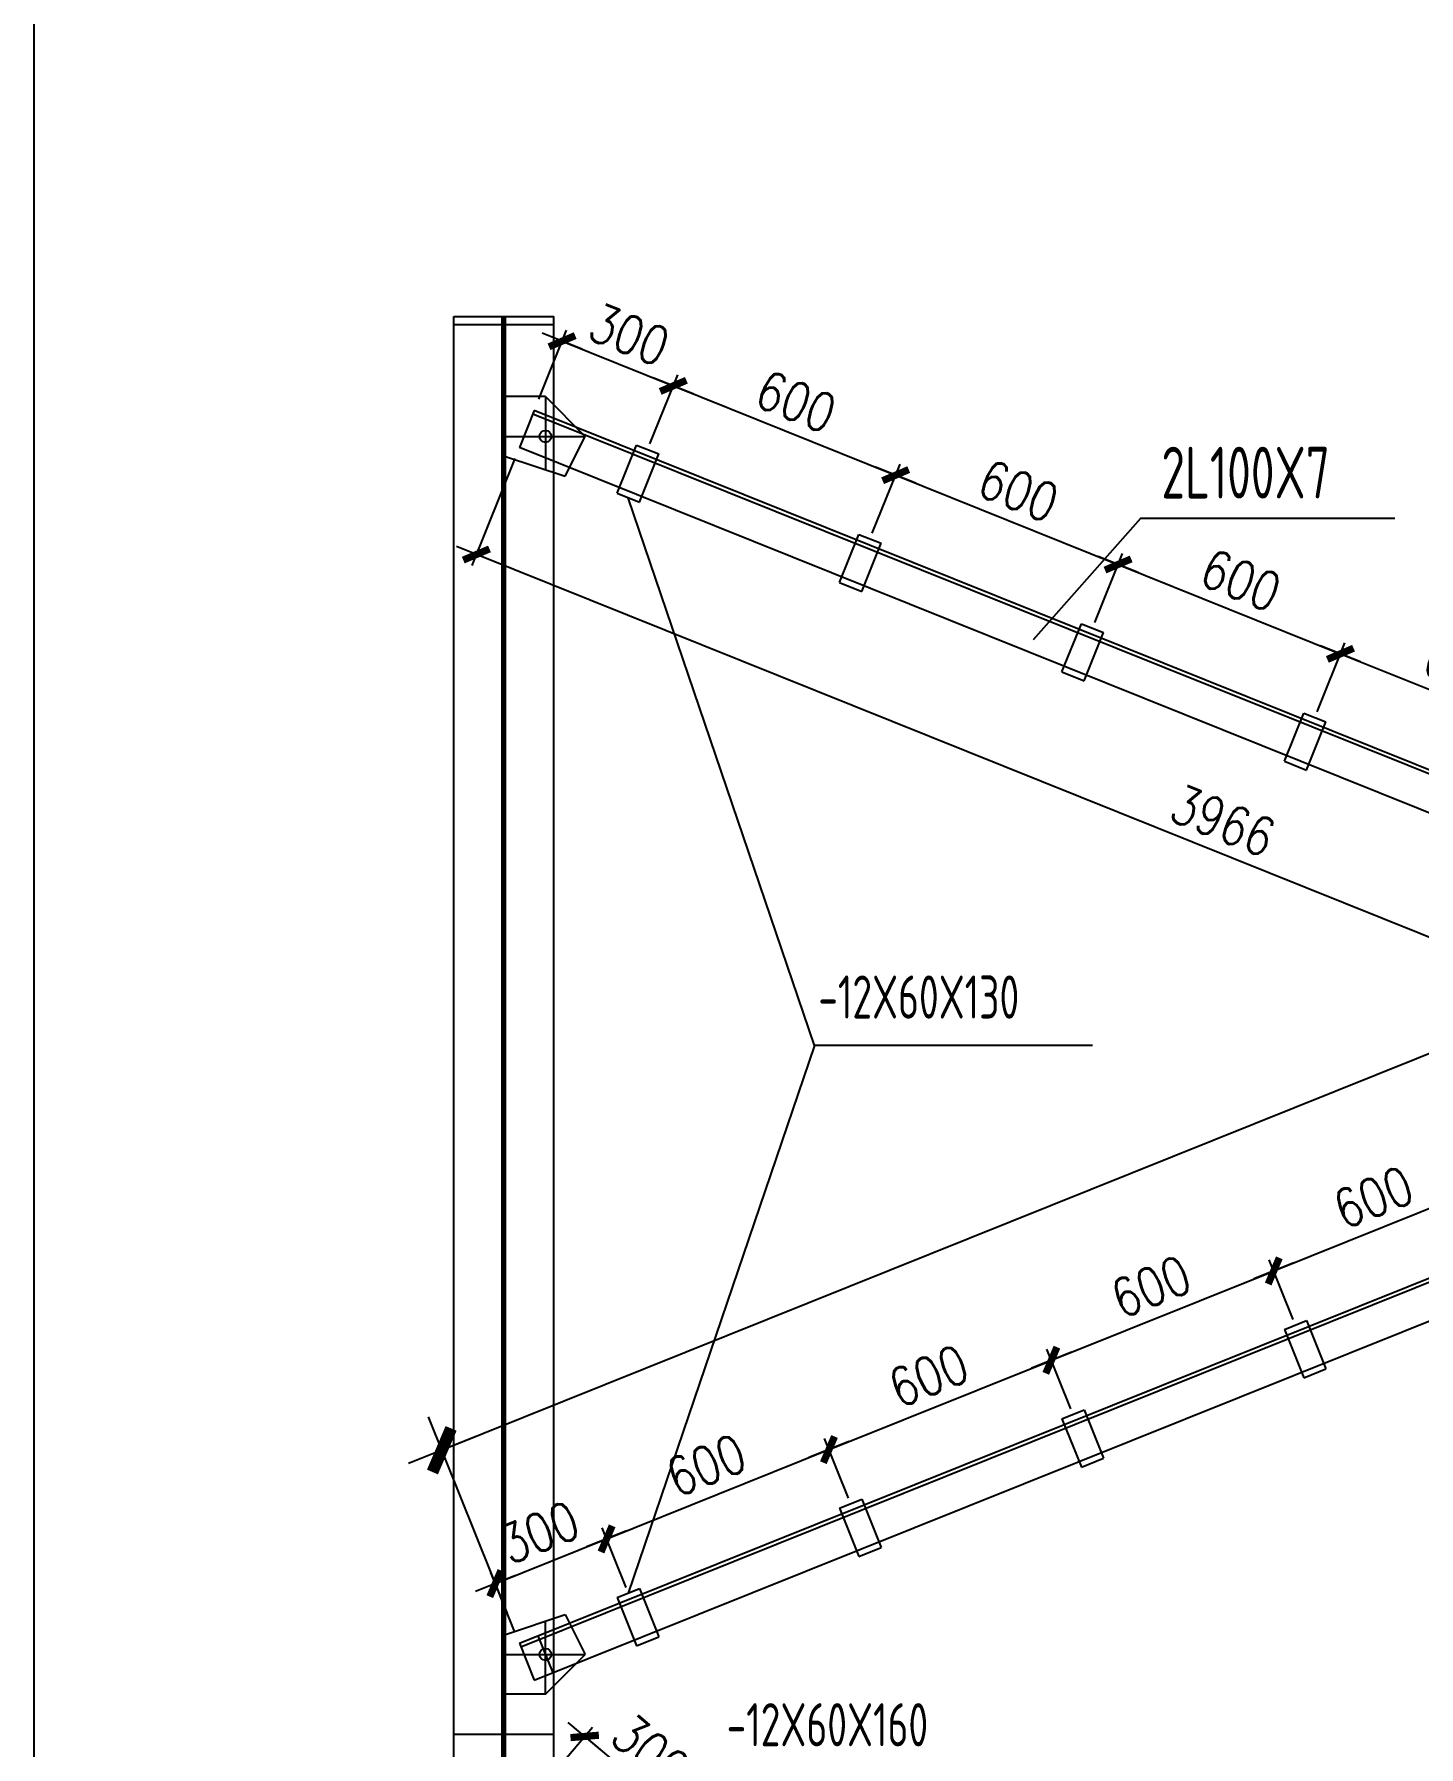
# Model space of a CAD drawing. Header units: millimetres. Extents: x 2451220 to 4527627, y -5186613 to -1639140.
# Drawn here: x 2545884 to 2549350, y -1743254 to -1738966 of the extents above; entities that cross this region are included whole.
import ezdxf
from ezdxf.enums import TextEntityAlignment as Align

# ---------------------------------------------------------------- set-up
doc = ezdxf.new("R2010")
doc.units = ezdxf.units.MM
doc.header["$LTSCALE"] = 1000
doc.header["$PDMODE"] = 34
doc.styles.add('DIM_FONT', font='simplex.shx', dxfattribs={"width": 0.8, "bigfont": 'hztxt.shx'})
doc.styles.get("Standard").update_dxf_attribs({"font": 'txt', "bigfont": 'gbcbig.shx'})
doc.styles.add('TSSD_Label', font='Tssdeng.shx', dxfattribs={"width": 0.7, "bigfont": 'hztxt.shx'})
doc.dimstyles.get("Standard").update_dxf_attribs({"dimscale": 100, "dimtxt": 3.5, "dimasz": 1, "dimexe": 2.5, "dimexo": 3, "dimgap": 1.5, "dimtad": 1, "dimdec": 0, "dimzin": 0, "dimdsep": 46, "dimtxsty": 'Standard', "dimblk": 'ARCHTICK', "dimcen": 0.09, "dimadec": 0, "dimazin": 0, "dimtfac": 1, "dimtdec": 0, "dimtix": 1, "dimtmove": 2, "dimatfit": 3, "dimldrblk": 'ARCHTICK', "dimfxl": 1, "dimtolj": 1, "dimtzin": 0, "dimarcsym": 0})
doc.dimstyles.new('WGH(1)', dxfattribs={"dimscale": 1.2, "dimtxt": 100, "dimasz": 0.5, "dimexe": 75, "dimexo": 75, "dimgap": 75, "dimtad": 1, "dimdec": 0, "dimzin": 0, "dimdsep": 46, "dimtxsty": 'DIM_FONT', "dimblk1": '_DIMX', "dimblk2": '_DIMX', "dimsah": 1, "dimcen": 0.09, "dimclrd": 3, "dimclre": 3, "dimclrt": 7, "dimadec": 0, "dimazin": 0, "dimtfac": 1, "dimtdec": 0, "dimtix": 1, "dimtmove": 2, "dimatfit": 3, "dimldrblk": '_DIMX', "dimfxl": 1, "dimtolj": 1, "dimtzin": 0, "dimarcsym": 0})

# ---------------------------------------------------------------- blocks, each defined once
blk = doc.blocks.new('_DIMX')
blk.add_line((-150, 0), (150, 0))
at = {"const_width": 50}
blk.add_lwpolyline([(-70, -70), (70, 70)], dxfattribs=at)
blk = doc.blocks.new('*D2503')
at = {"color": 3, "lineweight": -2}
for p, q in [((2554338.2, -1742851.2), (2546670.3, -1749315.1)), ((2554740.4, -1743327.8), (2554319.1, -1742828)), ((2547072, -1749792.2), (2546650.7, -1749292.4))]:
    blk.add_line(p, q, dxfattribs=at)
at = {"layer": 'Defpoints', "color": 0}
for p in [(2554759.8, -1743350.7), (2546670, -1749315.4), (2547091.3, -1749815.2)]:
    blk.add_point(p, dxfattribs=at)
at = {"color": 3, "lineweight": -2, "xscale": 0.36, "yscale": 0.36, "zscale": 0.36}
for p, rotation in [((2554338.4, -1742850.9), 40.13064165766563), ((2546670, -1749315.4), 220.1306416576656)]:
    blk.add_blockref('_DIMX', p, dxfattribs=dict(at, rotation=rotation))
at = {"color": 7, "insert": (2551090.2, -1745401.9), "char_height": 96, "attachment_point": 5, "rotation": 40.1306, "style": 'DIM_FONT'}
blk.add_mtext('\\A1;10030', dxfattribs=at)
blk = doc.blocks.new('*D2506')
at = {"color": 3, "lineweight": -2}
for p, q in [((2547184.8, -1743320.1), (2547281.3, -1743205.7)), ((2547262.2, -1743228.9), (2547491, -1743421.8)), ((2547414.2, -1743513.5), (2547510.6, -1743399.1))]:
    blk.add_line(p, q, dxfattribs=at)
at = {"layer": 'Defpoints', "color": 0}
for p in [(2547165.4, -1743343.1), (2547491.3, -1743422), (2547394.8, -1743536.4)]:
    blk.add_point(p, dxfattribs=at)
at = {"color": 3, "lineweight": -2, "xscale": 0.36, "yscale": 0.36, "zscale": 0.36}
for p, rotation in [((2547261.9, -1743228.6), 139.8693583422218), ((2547491.3, -1743422), 319.8693583422218)]:
    blk.add_blockref('_DIMX', p, dxfattribs=dict(at, rotation=rotation))
at = {"color": 7, "insert": (2547426.9, -1743265.7), "char_height": 96, "attachment_point": 5, "rotation": 319.8694, "style": 'DIM_FONT'}
blk.add_mtext('\\A1;300', dxfattribs=at)
blk = doc.blocks.new('*D2513')
at = {"color": 3, "lineweight": -2}
for p, q in [((2547038.6, -1742845.7), (2547316.3, -1742734.1)), ((2547365.6, -1742855.7), (2547305.5, -1742706.1)), ((2547087.2, -1742967.5), (2547027.1, -1742818))]:
    blk.add_line(p, q, dxfattribs=at)
at = {"layer": 'Defpoints', "color": 0}
for p in [(2547316.7, -1742734), (2547376.7, -1742883.5), (2547098.4, -1742995.3)]:
    blk.add_point(p, dxfattribs=at)
at = {"color": 3, "lineweight": -2, "xscale": 0.36, "yscale": 0.36, "zscale": 0.36}
for p, rotation in [((2547316.7, -1742734), 21.88723605515971), ((2547038.3, -1742845.8), 201.8872360551597)]:
    blk.add_blockref('_DIMX', p, dxfattribs=dict(at, rotation=rotation))
at = {"color": 7, "insert": (2547148.4, -1742717.5), "char_height": 96, "attachment_point": 5, "rotation": 21.8872, "style": 'DIM_FONT'}
blk.add_mtext('\\A1;300', dxfattribs=at)
blk = doc.blocks.new('*D767')
at = {"color": 3, "lineweight": -2}
for p, q in [((2547317, -1742733.8), (2547873.1, -1742510.4)), ((2547922.3, -1742632), (2547862.2, -1742482.4)), ((2547365.6, -1742855.7), (2547305.5, -1742706.1))]:
    blk.add_line(p, q, dxfattribs=at)
at = {"layer": 'Defpoints', "color": 0}
for p in [(2547873.4, -1742510.3), (2547933.5, -1742659.8), (2547376.7, -1742883.5)]:
    blk.add_point(p, dxfattribs=at)
at = {"color": 3, "lineweight": -2, "xscale": 0.36, "yscale": 0.36, "zscale": 0.36}
for p, rotation in [((2547873.4, -1742510.3), 21.88723604490874), ((2547316.7, -1742734), 201.8872360449088)]:
    blk.add_blockref('_DIMX', p, dxfattribs=dict(at, rotation=rotation))
at = {"color": 7, "insert": (2547566, -1742549.7), "char_height": 96, "attachment_point": 5, "rotation": 21.8872, "style": 'DIM_FONT'}
blk.add_mtext('\\A1;600', dxfattribs=at)
blk = doc.blocks.new('*D768')
at = {"color": 3, "lineweight": -2}
for p, q in [((2548479.1, -1742408.3), (2548419, -1742258.8)), ((2547873.7, -1742510.2), (2548429.8, -1742286.8)), ((2547922.3, -1742632), (2547862.2, -1742482.4))]:
    blk.add_line(p, q, dxfattribs=at)
at = {"layer": 'Defpoints', "color": 0}
for p in [(2548430.2, -1742286.6), (2548490.2, -1742436.2), (2547933.5, -1742659.8)]:
    blk.add_point(p, dxfattribs=at)
at = {"color": 3, "lineweight": -2, "xscale": 0.36, "yscale": 0.36, "zscale": 0.36}
for p, rotation in [((2548430.2, -1742286.6), 21.88723604490874), ((2547873.4, -1742510.3), 201.8872360449088)]:
    blk.add_blockref('_DIMX', p, dxfattribs=dict(at, rotation=rotation))
at = {"color": 7, "insert": (2548122.7, -1742326.1), "char_height": 96, "attachment_point": 5, "rotation": 21.8872, "style": 'DIM_FONT'}
blk.add_mtext('\\A1;600', dxfattribs=at)
blk = doc.blocks.new('*D769')
at = {"color": 3, "lineweight": -2}
for p, q in [((2549035.8, -1742184.7), (2548975.7, -1742035.1)), ((2548430.5, -1742286.5), (2548986.6, -1742063.1)), ((2548479.1, -1742408.3), (2548419, -1742258.8))]:
    blk.add_line(p, q, dxfattribs=at)
at = {"layer": 'Defpoints', "color": 0}
for p in [(2548986.9, -1742062.9), (2549047, -1742212.5), (2548490.2, -1742436.2)]:
    blk.add_point(p, dxfattribs=at)
at = {"color": 3, "lineweight": -2, "xscale": 0.36, "yscale": 0.36, "zscale": 0.36}
for p, rotation in [((2548986.9, -1742062.9), 21.88723604490874), ((2548430.2, -1742286.6), 201.8872360449088)]:
    blk.add_blockref('_DIMX', p, dxfattribs=dict(at, rotation=rotation))
at = {"color": 7, "insert": (2548679.5, -1742102.4), "char_height": 96, "attachment_point": 5, "rotation": 21.8872, "style": 'DIM_FONT'}
blk.add_mtext('\\A1;600', dxfattribs=at)
blk = doc.blocks.new('*D770')
at = {"color": 3, "lineweight": -2}
for p, q in [((2549596.3, -1741970.3), (2549532.5, -1741811.4)), ((2548987.2, -1742062.8), (2549543.3, -1741839.4)), ((2549035.8, -1742184.7), (2548975.7, -1742035.1))]:
    blk.add_line(p, q, dxfattribs=at)
at = {"layer": 'Defpoints', "color": 0}
for p in [(2549543.7, -1741839.3), (2549607.5, -1741998.1), (2549047, -1742212.5)]:
    blk.add_point(p, dxfattribs=at)
at = {"color": 3, "lineweight": -2, "xscale": 0.36, "yscale": 0.36, "zscale": 0.36}
for p, rotation in [((2549543.7, -1741839.3), 21.88723604490874), ((2548986.9, -1742062.9), 201.8872360449088)]:
    blk.add_blockref('_DIMX', p, dxfattribs=dict(at, rotation=rotation))
at = {"color": 7, "insert": (2549236.2, -1741878.7), "char_height": 96, "attachment_point": 5, "rotation": 21.8872, "style": 'DIM_FONT'}
blk.add_mtext('\\A1;600', dxfattribs=at)
blk = doc.blocks.new('*D2515')
at = {"color": 3, "lineweight": -2}
for p, q in [((2547146.8, -1739880.2), (2547216.5, -1739706.9)), ((2547205.6, -1739734.9), (2547483.3, -1739846.4)), ((2547425.2, -1739992.1), (2547494.8, -1739818.7))]:
    blk.add_line(p, q, dxfattribs=at)
at = {"layer": 'Defpoints', "color": 0}
for p in [(2547483.7, -1739846.6), (2547135.6, -1739908.1), (2547414, -1740019.9)]:
    blk.add_point(p, dxfattribs=at)
at = {"color": 3, "lineweight": -2, "xscale": 0.36, "yscale": 0.36, "zscale": 0.36}
for p, rotation in [((2547205.3, -1739734.7), 158.112763944956), ((2547483.7, -1739846.6), 338.1127639449559)]:
    blk.add_blockref('_DIMX', p, dxfattribs=dict(at, rotation=rotation))
at = {"color": 7, "insert": (2547373.5, -1739718.3), "char_height": 96, "attachment_point": 5, "rotation": 338.1128, "style": 'DIM_FONT'}
blk.add_mtext('\\A1;300', dxfattribs=at)
blk = doc.blocks.new('*D780')
at = {"color": 3, "lineweight": -2}
for p, q in [((2547425.2, -1739992.1), (2547494.8, -1739818.7)), ((2547484, -1739846.7), (2548040.1, -1740070.1)), ((2547981.9, -1740215.7), (2548051.6, -1740042.4))]:
    blk.add_line(p, q, dxfattribs=at)
at = {"layer": 'Defpoints', "color": 0}
for p in [(2547414, -1740019.9), (2548040.4, -1740070.2), (2547970.8, -1740243.6)]:
    blk.add_point(p, dxfattribs=at)
at = {"color": 3, "lineweight": -2, "xscale": 0.36, "yscale": 0.36, "zscale": 0.36}
for p, rotation in [((2547483.7, -1739846.6), 158.1127639550912), ((2548040.4, -1740070.2), 338.1127639550912)]:
    blk.add_blockref('_DIMX', p, dxfattribs=dict(at, rotation=rotation))
at = {"color": 7, "insert": (2547791.1, -1739886), "char_height": 96, "attachment_point": 5, "rotation": 338.1128, "style": 'DIM_FONT'}
blk.add_mtext('\\A1;600', dxfattribs=at)
blk = doc.blocks.new('*D781')
at = {"color": 3, "lineweight": -2}
for p, q in [((2547981.9, -1740215.7), (2548051.6, -1740042.4)), ((2548040.7, -1740070.4), (2548596.8, -1740293.8)), ((2548538.7, -1740439.4), (2548608.3, -1740266.1))]:
    blk.add_line(p, q, dxfattribs=at)
at = {"layer": 'Defpoints', "color": 0}
for p in [(2547970.8, -1740243.6), (2548597.2, -1740293.9), (2548527.5, -1740467.2)]:
    blk.add_point(p, dxfattribs=at)
at = {"color": 3, "lineweight": -2, "xscale": 0.36, "yscale": 0.36, "zscale": 0.36}
for p, rotation in [((2548040.4, -1740070.2), 158.1127639550912), ((2548597.2, -1740293.9), 338.1127639550912)]:
    blk.add_blockref('_DIMX', p, dxfattribs=dict(at, rotation=rotation))
at = {"color": 7, "insert": (2548347.9, -1740109.7), "char_height": 96, "attachment_point": 5, "rotation": 338.1128, "style": 'DIM_FONT'}
blk.add_mtext('\\A1;600', dxfattribs=at)
blk = doc.blocks.new('*D782')
at = {"color": 3, "lineweight": -2}
for p, q in [((2548538.7, -1740439.4), (2548608.3, -1740266.1)), ((2548597.5, -1740294), (2549153.6, -1740517.4)), ((2549095.5, -1740663.1), (2549165.1, -1740489.7))]:
    blk.add_line(p, q, dxfattribs=at)
at = {"layer": 'Defpoints', "color": 0}
for p in [(2548527.5, -1740467.2), (2549153.9, -1740517.6), (2549084.3, -1740690.9)]:
    blk.add_point(p, dxfattribs=at)
at = {"color": 3, "lineweight": -2, "xscale": 0.36, "yscale": 0.36, "zscale": 0.36}
for p, rotation in [((2548597.2, -1740293.9), 158.1127639550912), ((2549153.9, -1740517.6), 338.1127639550912)]:
    blk.add_blockref('_DIMX', p, dxfattribs=dict(at, rotation=rotation))
at = {"color": 7, "insert": (2548904.6, -1740333.4), "char_height": 96, "attachment_point": 5, "rotation": 338.1128, "style": 'DIM_FONT'}
blk.add_mtext('\\A1;600', dxfattribs=at)
blk = doc.blocks.new('*D783')
at = {"color": 3, "lineweight": -2}
for p, q in [((2549095.5, -1740663.1), (2549165.1, -1740489.7)), ((2549154.2, -1740517.7), (2549710.3, -1740741.1)), ((2549652.2, -1740886.7), (2549721.8, -1740713.4))]:
    blk.add_line(p, q, dxfattribs=at)
at = {"layer": 'Defpoints', "color": 0}
for p in [(2549084.3, -1740690.9), (2549710.7, -1740741.2), (2549641, -1740914.6)]:
    blk.add_point(p, dxfattribs=at)
at = {"color": 3, "lineweight": -2, "xscale": 0.36, "yscale": 0.36, "zscale": 0.36}
for p, rotation in [((2549153.9, -1740517.6), 158.1127639550912), ((2549710.7, -1740741.2), 338.1127639550912)]:
    blk.add_blockref('_DIMX', p, dxfattribs=dict(at, rotation=rotation))
at = {"color": 7, "insert": (2549461.4, -1740557), "char_height": 96, "attachment_point": 5, "rotation": 338.1128, "style": 'DIM_FONT'}
blk.add_mtext('\\A1;600', dxfattribs=at)
blk = doc.blocks.new('*D2517')
at = {"color": 3, "lineweight": -2}
for p, q in [((2547087.2, -1740028.7), (2546979.5, -1740296.8)), ((2550670.3, -1741747.2), (2546991, -1740269.1)), ((2550767.2, -1741507.1), (2550659.5, -1741775.2))]:
    blk.add_line(p, q, dxfattribs=at)
at = {"layer": 'Defpoints', "color": 0}
for p in [(2547098.4, -1740000.9), (2546990.7, -1740268.9), (2550778.4, -1741479.3)]:
    blk.add_point(p, dxfattribs=at)
at = {"color": 3, "lineweight": -2, "xscale": 0.36, "yscale": 0.36, "zscale": 0.36}
for p, rotation in [((2546990.7, -1740268.9), 158.1127639448983), ((2550670.7, -1741747.3), 338.1127639448984)]:
    blk.add_blockref('_DIMX', p, dxfattribs=dict(at, rotation=rotation))
at = {"color": 7, "insert": (2548859.7, -1740935.8), "char_height": 96, "attachment_point": 5, "rotation": 338.1128, "style": 'DIM_FONT'}
blk.add_mtext('\\A1;3966', dxfattribs=at)
blk = doc.blocks.new('*D2518')
at = {"color": 3, "lineweight": -2}
for p, q in [((2554753.3, -1739833.8), (2554555.4, -1739341.1)), ((2554588.4, -1739424.8), (2546904.7, -1742511.7)), ((2547068.5, -1742921.1), (2546870.6, -1742428.4))]:
    blk.add_line(p, q, dxfattribs=at)
at = {"layer": 'Defpoints', "color": 0}
for p in [(2554786.9, -1739917.3), (2546904.1, -1742511.9), (2547102.1, -1743004.6)]:
    blk.add_point(p, dxfattribs=at)
at = {"color": 3, "lineweight": -2, "xscale": 0.6, "yscale": 0.6, "zscale": 0.6}
for p, rotation in [((2554588.9, -1739424.6), 21.88723605510153), ((2546904.1, -1742511.9), 201.8872360551015)]:
    blk.add_blockref('_DIMX', p, dxfattribs=dict(at, rotation=rotation))
at = {"color": 7, "insert": (2551105.3, -1740643.6), "char_height": 120, "attachment_point": 5, "rotation": 21.8872, "style": 'DIM_FONT'}
blk.add_mtext('\\A1;8282', dxfattribs=at)

msp = doc.modelspace()

# ---------------------------------------------------------------- linework, layer by layer
for p, q in [((2546934.4, -1750393.1), (2546934.4, -1739673.2)), ((2546934.4, -1739673.2), (2547184.4, -1739673.2)), ((2547055.4, -1750393.1), (2547055.4, -1739673.2)), ((2547059.4, -1750393.1), (2547059.4, -1739673.2)), ((2547063.4, -1750393.1), (2547063.4, -1739673.2)), ((2547184.4, -1750393.1), (2547184.4, -1739673.2)), ((2546934.4, -1739693.2), (2547184.4, -1739693.2)), ((2547163.4, -1739873.1), (2547063.4, -1739873.1)), ((2547163.4, -1739873.1), (2547063.4, -1739873.1)), ((2547163.4, -1739873.1), (2547063.4, -1739873.1)), ((2547163.4, -1739873.1), (2547163.4, -1740056.4)), ((2547163.4, -1739873.1), (2547263.4, -1739973.1)), ((2547098.4, -1742995.3), (2554783.2, -1739908.1)), ((2547135.6, -1739908.1), (2547098.4, -1740000.9)), ((2547102.1, -1743004.6), (2554786.9, -1739917.3)), ((2550811.9, -1741395.7), (2547131.9, -1739917.3)), ((2550815.6, -1741386.5), (2547135.6, -1739908.1)), ((2547063.4, -1739973.1), (2547263.4, -1739973.1)), ((2547213.4, -1740073.1), (2547263.4, -1739973.1)), ((2547063.4, -1740023.1), (2547213.4, -1740073.1)), ((2550778.4, -1741479.3), (2547098.4, -1740000.9)), ((2547135.6, -1743088.1), (2554820.4, -1740000.9)), ((2547837.6, -1741498.8), (2547371.1, -1740126.6)), ((2548653.4, -1740178.8), (2548384.6, -1740482.8)), ((2549289.7, -1740178.8), (2548653.4, -1740178.8)), ((2547837.6, -1741498.8), (2547371.1, -1742869.6)), ((2548533.2, -1741498.8), (2547837.6, -1741498.8)), ((2547063.4, -1742973.1), (2547213.4, -1742923.1)), ((2547163.4, -1743123.1), (2547163.4, -1742939.8)), ((2547213.4, -1742923.1), (2547263.4, -1743023.1)), ((2547144.8, -1742976.7), (2547182, -1743069.5)), ((2547063.4, -1743023.1), (2547263.4, -1743023.1)), ((2547098.4, -1742995.3), (2547135.6, -1743088.1)), ((2547163.4, -1743123.1), (2547263.4, -1743023.1)), ((2547163.4, -1743123.1), (2547063.4, -1743123.1)), ((2546934.4, -1743223.1), (2547184.4, -1743223.1))]:
    msp.add_line(p, q)
at = {"color": 2}
for p, q in [((2547343.3, -1740115.4), (2547391.8, -1739994.8)), ((2547391.8, -1739994.8), (2547447.4, -1740017.2)), ((2547399, -1740137.8), (2547447.4, -1740017.2)), ((2547343.3, -1740115.4), (2547399, -1740137.8)), ((2547900.1, -1740339.1), (2547948.5, -1740218.5)), ((2547948.5, -1740218.5), (2548004.2, -1740240.8)), ((2547955.7, -1740361.5), (2548004.2, -1740240.8)), ((2547900.1, -1740339.1), (2547955.7, -1740361.5)), ((2548456.8, -1740562.8), (2548505.3, -1740442.1)), ((2548505.3, -1740442.1), (2548560.9, -1740464.5)), ((2548512.5, -1740585.1), (2548560.9, -1740464.5)), ((2548456.8, -1740562.8), (2548512.5, -1740585.1)), ((2549013.6, -1740786.4), (2549062, -1740665.8)), ((2549062, -1740665.8), (2549117.7, -1740688.2)), ((2549069.2, -1740808.8), (2549117.7, -1740688.2)), ((2549013.6, -1740786.4), (2549069.2, -1740808.8)), ((2549013.6, -1742209.8), (2549069.2, -1742187.4)), ((2549013.6, -1742209.8), (2549062, -1742330.4)), ((2549069.2, -1742187.4), (2549117.7, -1742308)), ((2549062, -1742330.4), (2549117.7, -1742308)), ((2548456.8, -1742433.4), (2548512.5, -1742411.1)), ((2548456.8, -1742433.4), (2548505.3, -1742554.1)), ((2548512.5, -1742411.1), (2548560.9, -1742531.7)), ((2548505.3, -1742554.1), (2548560.9, -1742531.7)), ((2547900.1, -1742657.1), (2547955.7, -1742634.7)), ((2547955.7, -1742634.7), (2548004.2, -1742755.4)), ((2547900.1, -1742657.1), (2547948.5, -1742777.7)), ((2547948.5, -1742777.7), (2548004.2, -1742755.4)), ((2547343.3, -1742880.8), (2547399, -1742858.4)), ((2547399, -1742858.4), (2547447.4, -1742979)), ((2547343.3, -1742880.8), (2547391.8, -1743001.4)), ((2547391.8, -1743001.4), (2547447.4, -1742979))]:
    msp.add_line(p, q, dxfattribs=at)
msp.add_lwpolyline([(2564636.6, -1753102.7), (2545883.9, -1753102.7), (2545883.9, -1738493.1), (2564636.6, -1738493.1)], close=True)
for centre in [(2547163.4, -1739973.1), (2547163.4, -1743023.1)]:
    msp.add_circle(centre, 15)

# ---------------------------------------------------------------- texts
at = {"style": 'TSSD_Label', "width": 0.7}
msp.add_text('2L100X7', height=129.6, dxfattribs=at).set_placement((2548705.6, -1740128.7))
for s, p in [('-12X60X130', (2547846.7, -1741377.1)), ('-12X60X160', (2547617.2, -1743199.3))]:
    msp.add_text(s, height=108.12, dxfattribs=at).set_placement(p, align=Align.MIDDLE_LEFT)

# ---------------------------------------------------------------- dimensions: what is measured, and where the dimension line sits
dim = msp.add_linear_dim(base=(2546904.1, -1742511.9), p1=(2554786.9, -1739917.3), p2=(2547102.1, -1743004.6), angle=201.8872, dimstyle='WGH(1)')
dim.commit()
dim.dimension.update_dxf_attribs({"geometry": '*D2518', "text_midpoint": (2551105.3, -1740643.6), "dimtype": 161})
for p1, p2, distance, picture, middle in [((2547135.6, -1739908.1), (2547414, -1740019.9), 186.8, '*D2515', (2547373.5, -1739718.3)), ((2550778.4, -1741479.3), (2547098.4, -1740000.9), 288.9, '*D2517', (2548859.7, -1740935.8)), ((2547098.4, -1742995.3), (2547376.7, -1742883.5), 161.2, '*D2513', (2547148.4, -1742717.5)), ((2547165.4, -1743343.1), (2547394.8, -1743536.4), 149.7, '*D2506', (2547426.9, -1743265.7))]:
    dim = msp.add_aligned_dim(p1=p1, p2=p2, distance=distance, dimstyle='Standard', override={"dimscale": 1.2, "dimtxt": 80, "dimasz": 0.3, "dimexe": 25, "dimexo": 25, "dimgap": 25, "dimtxsty": 'DIM_FONT', "dimblk1": '_DIMX', "dimblk2": '_DIMX', "dimsah": 1, "dimclrd": 3, "dimclre": 3, "dimclrt": 7, "dimldrblk": '_DIMX'})
    dim.commit()
    dim.dimension.update_dxf_attribs({"geometry": picture, "text_midpoint": middle})
for base, p1, p2, angle, picture, middle in [((2548040.4, -1740070.2), (2547414, -1740019.9), (2547970.8, -1740243.6), 158.1128, '*D780', (2547791.1, -1739886)), ((2548597.2, -1740293.9), (2547970.8, -1740243.6), (2548527.5, -1740467.2), 158.1128, '*D781', (2548347.9, -1740109.7)), ((2549153.9, -1740517.6), (2548527.5, -1740467.2), (2549084.3, -1740690.9), 158.1128, '*D782', (2548904.6, -1740333.4)), ((2549710.7, -1740741.2), (2549084.3, -1740690.9), (2549641, -1740914.6), 158.1128, '*D783', (2549461.4, -1740557)), ((2549543.7, -1741839.3), (2549047, -1742212.5), (2549607.5, -1741998.1), 201.8872, '*D770', (2549236.2, -1741878.7)), ((2548986.9, -1742062.9), (2548490.2, -1742436.2), (2549047, -1742212.5), 201.8872, '*D769', (2548679.5, -1742102.4)), ((2548430.2, -1742286.6), (2547933.5, -1742659.8), (2548490.2, -1742436.2), 201.8872, '*D768', (2548122.7, -1742326.1)), ((2547873.4, -1742510.3), (2547376.7, -1742883.5), (2547933.5, -1742659.8), 201.8872, '*D767', (2547566, -1742549.7))]:
    dim = msp.add_linear_dim(base=base, p1=p1, p2=p2, angle=angle, dimstyle='Standard', override={"dimscale": 1.2, "dimtxt": 80, "dimasz": 0.3, "dimexe": 25, "dimexo": 25, "dimgap": 25, "dimtxsty": 'DIM_FONT', "dimblk1": '_DIMX', "dimblk2": '_DIMX', "dimsah": 1, "dimclrd": 3, "dimclre": 3, "dimclrt": 7, "dimldrblk": '_DIMX'})
    dim.commit()
    dim.dimension.update_dxf_attribs({"geometry": picture, "text_midpoint": middle})
dim = msp.add_linear_dim(base=(2546670, -1749315.4), p1=(2554759.8, -1743350.7), p2=(2547091.3, -1749815.2), angle=220.1306, dimstyle='Standard', override={"dimscale": 1.2, "dimtxt": 80, "dimasz": 0.3, "dimexe": 25, "dimexo": 25, "dimgap": 25, "dimtxsty": 'DIM_FONT', "dimblk1": '_DIMX', "dimblk2": '_DIMX', "dimsah": 1, "dimclrd": 3, "dimclre": 3, "dimclrt": 7, "dimldrblk": '_DIMX'})
dim.commit()
dim.dimension.update_dxf_attribs({"geometry": '*D2503', "text_midpoint": (2551090.2, -1745401.9), "dimtype": 161})

doc.saveas('drawing.dxf')
